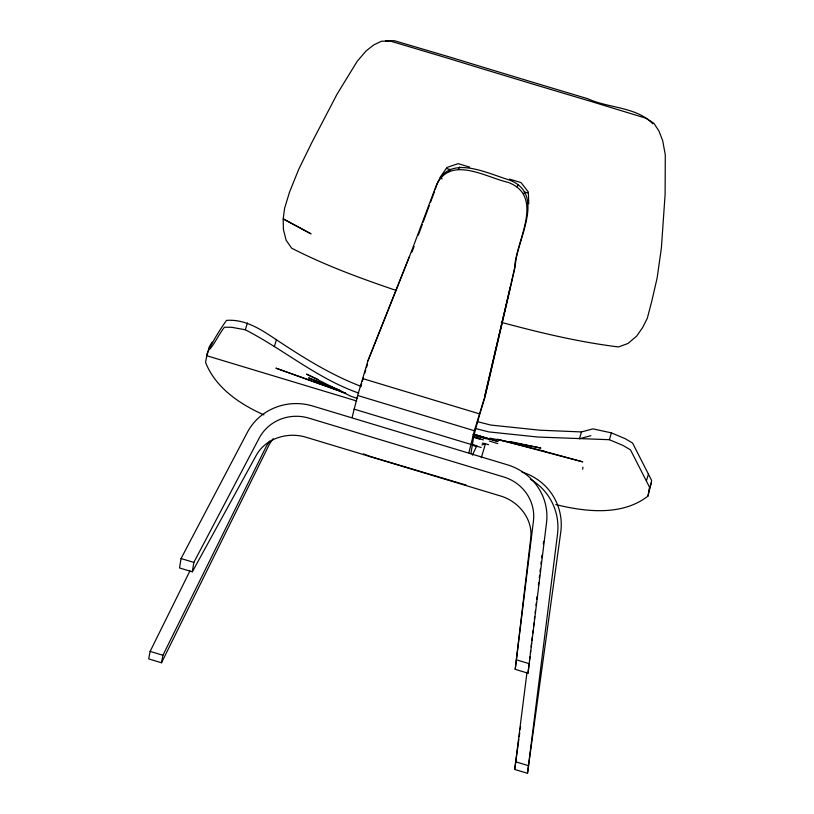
<?xml version="1.0" encoding="UTF-8"?>
<svg xmlns="http://www.w3.org/2000/svg" width="814" height="814" viewBox="0 0 814 814"><rect width="100%" height="100%" fill="white"/><g stroke="black" fill="none" stroke-linecap="round" stroke-linejoin="round"><path stroke-width="1.22" d="M352.147 417.317L357.641 395.482L367.928 360.867L409.452 256.512A73.28 4.09 -69.3 0 0 416.29 238.543L436.212 185.633C449.898 154.65 486.273 177.533 508.272 182.407C545.665 196.693 515.354 242.307 514.55 268.254A73.28 1.241 -77.3 0 1 510.307 286.996L484.93 396.194L474.409 430.748L468.915 452.584M435.327 189.296C445.156 151.73 485.113 172.7 509.361 179.996C546.815 194.312 516.341 239.855 515.343 265.771A86.376 1.455 -77.3 0 1 508.201 297.161L484.941 397.405A31.675 1.17 -73.2 0 0 473.473 438.034L470.889 453.795M582.692 469.251L582.895 467.155M555.809 504.568C585.449 511.914 622.395 516.208 648.005 496.031L649.562 487.291L630.484 449.857L623.036 445.472L609.35 439.702L537.932 437.037L488.695 431.888L475.305 428.469M648.005 496.031L651.648 480.464L632.57 443.04L625.121 438.654L611.436 432.885L592.979 428.856L581.491 431.929L540.028 430.209L490.791 425.061L477.391 421.652M515.211 669.342L530.728 538.227C533.109 518.956 518.569 501.292 500.6 496.001L305.871 437.189C287.718 431.674 265.71 438.186 256.257 455.331L192.308 571.825L179.518 567.958L181.064 558.536L247.059 432.926A55.433 53.327 9.3 0 1 312.769 406.033L507.498 464.835A55.433 53.327 9.3 0 1 546.448 523.341L528.011 673.209L515.211 669.342L533.374 521.53A42.236 40.629 9.3 0 0 503.693 476.963L308.974 418.152A42.236 40.629 9.3 0 0 258.903 438.644L193.854 562.403L192.308 571.825M528.011 673.209L529.049 664.417M529.497 660.653L529.945 656.888M530.392 653.123L530.687 650.61M531.135 646.845L531.583 643.08M531.878 640.577L532.325 636.802M532.773 633.038L533.068 630.535M533.516 626.77L533.964 622.995M534.401 619.23L534.706 616.727M535.144 612.962L535.449 610.449M536.039 605.423L536.334 602.92M536.782 599.155L537.087 596.642M538.42 585.347L538.715 582.834M539.316 577.808L539.611 575.305M540.058 571.54L540.354 569.027M540.954 564L541.249 561.497M541.697 557.732L541.992 555.219M543.335 543.925L543.63 541.412M396.55 290.567C360.836 278.459 325.254 265.435 291.666 248.178L286.131 240.232L283.394 229.395L283.18 218.895L311.019 233.842L283.241 218.895L284.534 208.547L289.519 192.135L298.636 169.526L312.006 142.196L337.016 94.231L357.224 61.264L366.066 50.977L373.84 44.851L381.562 41.219L390.405 41.107L446.265 57.743A397.578 9.636 16.8 0 0 588.593 100.722L646.194 118.284L653.917 123.392L658.882 130.861L662.688 140.649L665.292 154.853L665.109 194.434L661.365 248.189L657.132 278.022L651.658 301.719L647.313 318.274L642.653 327.493L636.67 336.121L627.94 343.498L618.508 346.937C578.835 342.084 539.865 332.702 501.322 322.334M530.402 479.293A55.433 55.352 59.6 0 1 557.478 534.391L527.503 773.3L514.713 769.434L526.984 672.435M514.713 769.434L518.874 739.214M519.22 736.701L519.749 732.926M520.268 729.151L520.614 726.627M527.503 773.3L560.775 531.959A55.433 54.955 0.5 0 0 521.978 472.069M189.988 570.817L150.122 651.393L148.708 658.902L161.508 662.769L268.579 445.919A42.236 41.87 0.5 0 1 273.189 438.644M161.508 662.769L162.912 655.26L265.293 448.372A42.236 42.175 59.6 0 1 269.872 441.025M484.696 396.133L510.307 286.996M481.308 457.712L485.48 443.742L481.99 445.004M263.889 414.875C239.916 404.263 215.466 387.718 205.566 362.413L207.122 353.673C212.362 341.9 219.017 330.942 226.496 320.401C245.329 318.864 261.498 329.772 276.434 339.784C303.184 357.499 330.799 374.878 360.877 386.284M358.781 393.111C317.47 378.683 283.842 349.613 245.319 329.772L247.405 322.944M274.338 346.611L276.434 339.784M581.491 431.929L579.405 438.756L590.893 435.683M609.35 439.702L611.436 432.885M646.438 480.728L648.524 473.911M649.358 489.377L651.393 482.977M418.335 235.134L422.263 224.552M423.127 222.202L429.232 205.749M430.535 202.218L434.452 191.646M409.452 256.512L367.928 360.867M517.032 186.935L518.152 184.544M523.555 194.292L524.684 191.931M526.933 203.439L528.042 201.129M449.002 171.713L450.274 169.404M458.394 169.21L459.696 166.87M441.249 177.452L442.521 175.193M212.149 342.114L209.218 346.856L206.929 355.769L356.715 400.997M210.053 348.941C215.578 342.114 219.058 334.086 224.41 327.228L231.725 327.299L245.319 329.772M440.252 177.116L446.947 167.46L458.19 163.645L469.668 167.114M476.159 447.11L473.819 452.014A63.35 2.34 -73.2 0 1 472.598 455.219M385.47 40.812L394.312 40.7L448.595 56.705A390.628 6.95 16.8 0 0 587.708 98.718C608.302 108.262 636.416 106.705 652.767 123.769M489.916 438.176L540.913 448.066L510.337 441.636M541.982 450.702L582.732 461.864L497.313 439.295L544.027 451.129M466.28 485.124L370.533 456.593L363.583 453.917M473.799 434.33L498.036 441.534L474.002 434.279M509.513 179.1L521.001 182.57L528.347 192.002L528.754 203.795M446.448 168.457L450.061 169.546M524.236 191.911L527.848 192.999M439.753 178.103L442.155 178.836M362.535 378.541L479.304 413.807M357.641 395.482L474.409 430.748M473.88 434.432L487.108 438.431M473.372 434.615L490.16 439.682M472.883 434.798L486.121 438.797M489.326 441.046L497.842 443.62M473.168 436.497L480.392 438.675M473.85 437.037L483.445 439.926M473.382 437.22L479.395 439.041M483.842 443.284L488.644 444.739M482.193 443.121L484.595 443.844M473.3 444.8L476.902 445.889M353.988 409.096L470.767 444.363M472.771 444.973L481.166 447.507M472.303 445.166L477.116 446.621M181.064 558.536L193.854 562.403M516.778 659.92L529.578 663.786M150.122 651.393L162.912 655.26M515.842 761.843L528.632 765.709M357.631 398.565L350.519 396.082L306.491 374.135L318.04 379.456M345.472 393.203L275.926 368.162L311.701 380.962M312.871 381.39L345.685 393.203M339.082 390.038L308.587 377.899L341.066 390.852M360.765 386.803A31.675 1.17 -73.2 0 1 361.67 383.628M362.311 381.4A31.675 1.17 -73.2 0 1 363.319 377.961M364.682 373.412A31.675 1.17 -73.2 0 1 365.73 369.963M366.442 367.653A31.675 1.17 -73.2 0 1 367.501 364.275M414.102 246.439A86.376 4.823 -69.3 0 1 411.965 252.055"/></g></svg>
